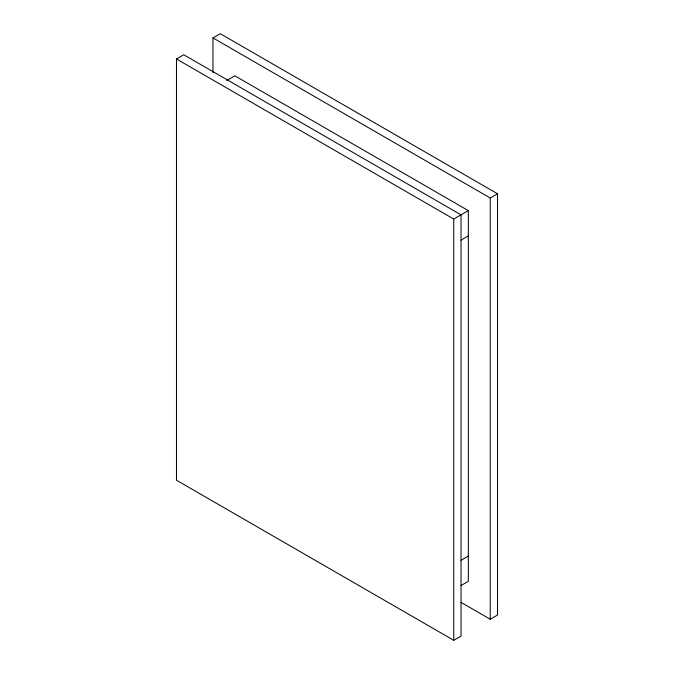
<?xml version="1.0" encoding="UTF-8"?>
<svg xmlns="http://www.w3.org/2000/svg" width="674" height="674" viewBox="0 0 674 674"><rect width="100%" height="100%" fill="white"/><g stroke="black" fill="none" stroke-linecap="round" stroke-linejoin="round"><path stroke-width="1.01" d="M176.478 58.975L183.775 54.763L461.033 214.838L461.033 636.087L453.737 640.3L176.478 480.225L176.478 58.975L453.737 219.05L468.329 210.625L468.329 581.325L461.033 585.538M212.967 72.581L212.967 37.913L220.263 33.7L497.522 193.775L497.522 615.025L490.225 619.238L461.033 602.388M226.641 80.56L234.855 75.825L468.329 210.625M212.967 37.913L490.225 197.988L497.522 193.775M461.033 240.113L468.329 235.9M461.033 560.263L468.329 556.05M490.225 197.988L490.225 619.238M453.737 219.05L453.737 640.3"/></g></svg>
